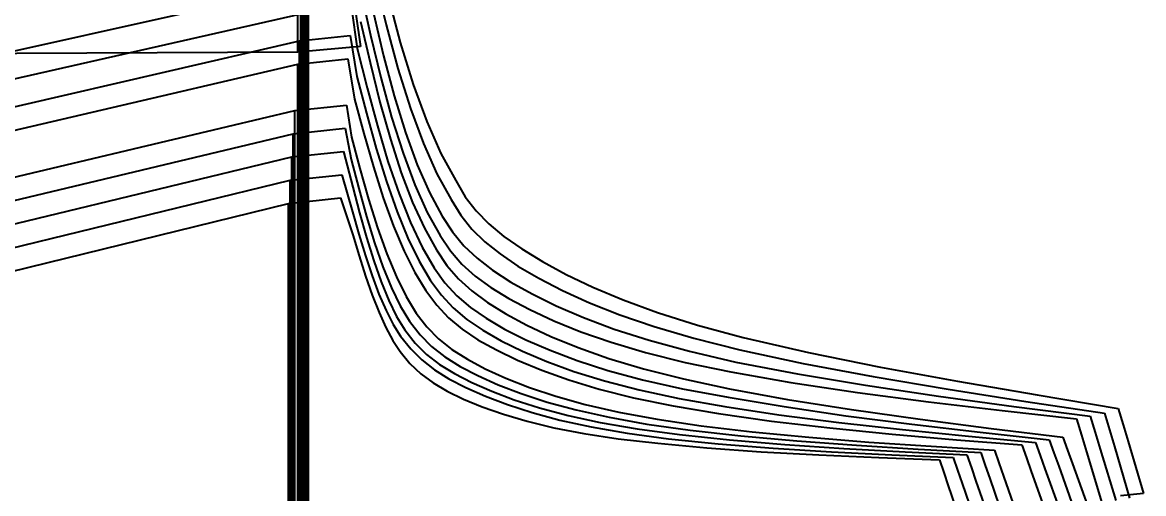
# Model space of a CAD drawing. Extents: x -93.6 to 5.6, y -2 to 41.8.
# Drawn here: x -72.04 to -57.78, y 13.94 to 19.93 of the extents above; entities that cross this region are included whole.
import ezdxf

# ---------------------------------------------------------------- set-up
doc = ezdxf.new("R2010")
doc.units = 0

# ---------------------------------------------------------------- blocks, each defined once
blk = doc.blocks.new('C-S1615WWO206-B_52')
at = {"layer": '1'}
for points in [[(-67.9286, 20.9194), (-67.7419, 19.6217)], [(-67.7419, 19.6217), (-68.5364, 19.5474), (-74.7998, 19.5178), (-76.0332, 19.4341), (-76.1791, 19.4241)]]:
    blk.add_lwpolyline(points, dxfattribs=at)
at = {"layer": '8'}
blk.add_line((-68.5362, 19.5491), (-68.5362, 30.1328), dxfattribs=at)
blk = doc.blocks.new('C-S1615WWO206-F_26')
at = {"layer": '1'}
for points in [[(-75.053, 16.1273), (-73.6144, 16.408), (-68.6555, 17.6269), (-67.9977, 17.6962)], [(-67.9977, 17.6962), (-67.8404, 17.2263), (-67.7597, 16.9594), (-67.6773, 16.7013), (-67.5928, 16.4595), (-67.5061, 16.2403), (-67.4182, 16.0476), (-67.3295, 15.8825), (-67.2391, 15.7438), (-67.112, 15.5905), (-66.9742, 15.46), (-66.8188, 15.3451), (-66.6396, 15.2392), (-66.432, 15.138), (-66.1938, 15.04), (-65.9242, 14.9454), (-65.6224, 14.8559), (-65.2845, 14.7736), (-64.9024, 14.6996), (-64.4649, 14.6349), (-63.9626, 14.5798), (-63.3376, 14.5195), (-62.6478, 14.4692), (-61.9125, 14.4282), (-61.1518, 14.3951), (-60.3813, 14.3665)], [(-60.3813, 14.3665), (-60.3256, 14.2031), (-60.268, 14.0347), (-60.091, 13.5176)]]:
    blk.add_lwpolyline(points, dxfattribs=at)
at = {"layer": '8'}
blk.add_line((-68.6565, 10.0434), (-68.6559, 17.627), dxfattribs=at)
blk = doc.blocks.new('C-S1615WWO206-F_28')
at = {"layer": '1'}
for points in [[(-75.0923, 16.4226), (-73.6405, 16.7028), (-68.6357, 17.9221), (-67.9778, 17.9913)], [(-67.9778, 17.9913), (-67.8424, 17.5202), (-67.7618, 17.2362), (-67.6792, 16.9615), (-67.594, 16.7041), (-67.5062, 16.4705), (-67.4165, 16.2649), (-67.3256, 16.0885), (-67.2323, 15.9401), (-67.1028, 15.776), (-66.9616, 15.6356), (-66.8016, 15.511), (-66.6163, 15.3953), (-66.4012, 15.2838), (-66.1537, 15.1749), (-65.8733, 15.0687), (-65.5589, 14.9672), (-65.2064, 14.8721), (-64.8074, 14.7847), (-64.3502, 14.7055), (-63.8246, 14.6349), (-63.1932, 14.5701), (-62.4965, 14.515), (-61.7535, 14.4692), (-60.9849, 14.431), (-60.2064, 14.3974)], [(-60.2064, 14.3974), (-60.1502, 14.2338), (-60.0921, 14.0653), (-59.914, 13.5475)]]:
    blk.add_lwpolyline(points, dxfattribs=at)
at = {"layer": '8'}
blk.add_line((-68.6366, 10.0434), (-68.6361, 17.9222), dxfattribs=at)
blk = doc.blocks.new('C-S1615WWO206-F_30')
at = {"layer": '1'}
for points in [[(-75.1316, 16.7179), (-73.6667, 16.9975), (-68.6159, 18.2173), (-67.958, 18.2865)], [(-67.958, 18.2865), (-67.8378, 17.8338), (-67.7525, 17.508), (-67.6649, 17.1929), (-67.5738, 16.8974), (-67.4792, 16.629), (-67.3818, 16.3924), (-67.2822, 16.1893), (-67.1794, 16.0178), (-67.0464, 15.8501), (-66.9014, 15.7066), (-66.7373, 15.5795), (-66.5473, 15.4615), (-66.3267, 15.3479), (-66.073, 15.237), (-65.7856, 15.129), (-65.4634, 15.0258), (-65.1022, 14.9294), (-64.6935, 14.8408), (-64.225, 14.761), (-63.6867, 14.69), (-63.0489, 14.6208), (-62.3451, 14.5609), (-61.5945, 14.5102), (-60.818, 14.467), (-60.0313, 14.4284)], [(-60.0313, 14.4284), (-59.9747, 14.2646), (-59.9163, 14.0958), (-59.7369, 13.5774)]]:
    blk.add_lwpolyline(points, dxfattribs=at)
at = {"layer": '8'}
blk.add_line((-68.6168, 10.0434), (-68.6163, 18.2174), dxfattribs=at)
blk = doc.blocks.new('C-S1615WWO206-F_32')
at = {"layer": '1'}
for points in [[(-75.1709, 17.0132), (-73.6928, 17.2924), (-68.5961, 18.5125), (-67.9382, 18.5818)], [(-67.9382, 18.5818), (-67.8593, 18.1822), (-67.7638, 17.8139), (-67.6655, 17.4575), (-67.5634, 17.1234), (-67.4572, 16.8198), (-67.3477, 16.5523), (-67.2357, 16.3225), (-67.12, 16.1284), (-66.9848, 15.9557), (-66.8371, 15.8077), (-66.6697, 15.6764), (-66.4757, 15.5542), (-66.2503, 15.4364), (-65.9911, 15.3211), (-65.6972, 15.2085), (-65.3676, 15.1007), (-64.9981, 14.9995), (-64.5797, 14.9062), (-64.1001, 14.8213), (-63.5488, 14.7451), (-62.9047, 14.6714), (-62.1938, 14.6068), (-61.4355, 14.5511), (-60.651, 14.503), (-59.8563, 14.4594)], [(-59.8563, 14.4594), (-59.7993, 14.2954), (-59.7404, 14.1264), (-59.5598, 13.6073)]]:
    blk.add_lwpolyline(points, dxfattribs=at)
at = {"layer": '8'}
blk.add_line((-68.597, 10.0434), (-68.5965, 18.5126), dxfattribs=at)
blk = doc.blocks.new('C-S1615WWO206-F_34')
at = {"layer": '1'}
for points in [[(-75.2102, 17.3085), (-73.719, 17.5872), (-68.5763, 18.8077), (-67.9185, 18.877)], [(-67.9185, 18.877), (-67.8547, 18.4695), (-67.7481, 18.0682), (-67.6385, 17.6797), (-67.5248, 17.3156), (-67.4068, 16.9849), (-67.2856, 16.6936), (-67.1618, 16.4435), (-67.0342, 16.2324), (-66.8978, 16.0557), (-66.7486, 15.9042), (-66.5792, 15.7694), (-66.3827, 15.6438), (-66.1544, 15.5223), (-65.8915, 15.4032), (-65.5932, 15.2867), (-65.2586, 15.1746), (-64.8835, 15.0691), (-64.4584, 14.9713), (-63.9712, 14.8816), (-63.4108, 14.8002), (-62.7603, 14.722), (-62.0424, 14.6527), (-61.2764, 14.5921), (-60.484, 14.5389), (-59.6812, 14.4903)], [(-59.6812, 14.4903), (-59.6238, 14.3261), (-59.5645, 14.1569), (-59.3827, 13.6372)]]:
    blk.add_lwpolyline(points, dxfattribs=at)
at = {"layer": '8'}
blk.add_line((-68.5773, 10.0434), (-68.5767, 18.8078), dxfattribs=at)
blk = doc.blocks.new('C-S1615WWO206-F_38')
at = {"layer": '1'}
for points in [[(-75.289, 17.8991), (-73.7714, 18.1767), (-68.5369, 19.3981), (-67.9041, 19.4646)], [(-67.9041, 19.4646), (-67.8183, 18.9517), (-67.6995, 18.5148), (-67.5774, 18.0919), (-67.4512, 17.6955), (-67.3205, 17.3355), (-67.1866, 17.0187), (-67.05, 16.7467), (-66.9095, 16.5173), (-66.7722, 16.3313), (-66.621, 16.1709), (-66.4486, 16.0277), (-66.2477, 15.8932), (-66.0138, 15.7624), (-65.744, 15.6332), (-65.4378, 15.5059), (-65.0937, 15.3825), (-64.7075, 15.265), (-64.2695, 15.1542), (-63.7666, 15.0506), (-63.188, 14.9539), (-62.5161, 14.8593), (-61.774, 14.7724), (-60.9823, 14.6935), (-60.1627, 14.6218), (-59.3325, 14.5546)], [(-59.3325, 14.5546), (-59.274, 14.3896), (-59.2137, 14.2194), (-59.0287, 13.697)]]:
    blk.add_lwpolyline(points, dxfattribs=at)
at = {"layer": '8'}
blk.add_line((-68.5379, 10.0434), (-68.5373, 19.3982), dxfattribs=at)
blk = doc.blocks.new('C-S1615WWO206-F_40')
at = {"layer": '1'}
for points in [[(-75.3284, 18.1944), (-73.7976, 18.4714), (-68.5172, 19.6933), (-67.8744, 19.7608)], [(-67.8744, 19.7608), (-67.7873, 19.2391), (-67.6661, 18.7743), (-67.5414, 18.3246), (-67.4118, 17.9029), (-67.277, 17.5198), (-67.1385, 17.1824), (-66.9966, 16.8925), (-66.8501, 16.6477), (-66.7131, 16.4592), (-66.5617, 16.2965), (-66.3888, 16.1507), (-66.1875, 16.0136), (-65.9524, 15.88), (-65.6815, 15.7478), (-65.3736, 15.6172), (-65.0277, 15.4903), (-64.639, 15.369), (-64.1981, 15.2541), (-63.6918, 15.146), (-63.1092, 15.0443), (-62.4209, 14.939), (-61.6606, 14.8407), (-60.8492, 14.7501), (-60.0091, 14.6664), (-59.158, 14.5873)], [(-59.158, 14.5873), (-59.0992, 14.4217), (-59.0384, 14.251), (-58.8517, 13.7269)]]:
    blk.add_lwpolyline(points, dxfattribs=at)
at = {"layer": '8'}
blk.add_line((-68.5181, 10.0434), (-68.5176, 19.6934), dxfattribs=at)
blk = doc.blocks.new('C-S1615WWO206-F_42')
at = {"layer": '1'}
for points in [[(-75.4465, 18.5388), (-73.8851, 18.8148), (-68.4975, 20.0377), (-67.8562, 20.1049)], [(-67.8562, 20.1049), (-67.7816, 19.5953), (-67.6561, 19.0959), (-67.5269, 18.6124), (-67.3924, 18.1589), (-67.2517, 17.7469), (-67.1065, 17.3838), (-66.9573, 17.0715), (-66.8029, 16.8076), (-66.667, 16.6171), (-66.5168, 16.4524), (-66.3447, 16.3044), (-66.1439, 16.165), (-65.9095, 16.0287), (-65.6388, 15.8934), (-65.3312, 15.7594), (-64.9853, 15.6287), (-64.5963, 15.5032), (-64.1552, 15.3837), (-63.6482, 15.2703), (-63.0646, 15.1627), (-62.3543, 15.0418), (-61.5693, 14.927), (-60.7312, 14.8192), (-59.8637, 14.7181), (-58.9844, 14.6215)], [(-58.9844, 14.6215), (-58.9249, 14.4551), (-58.8633, 14.2836), (-58.6747, 13.7568)]]:
    blk.add_lwpolyline(points, dxfattribs=at)
at = {"layer": '8'}
blk.add_line((-68.4984, 10.0434), (-68.4979, 20.0378), dxfattribs=at)
blk = doc.blocks.new('C-S1615WWO206-F_44')
at = {"layer": '1'}
for points in [[(-75.5646, 18.8834), (-73.9725, 19.1582), (-68.4778, 20.3821), (-67.8253, 20.4504)], [(-67.7413, 19.9374), (-67.6198, 19.4181), (-67.4939, 18.9151), (-67.3618, 18.4433), (-67.223, 18.0142), (-67.0786, 17.6356), (-66.9292, 17.3096), (-66.7734, 17.0337), (-66.642, 16.8378), (-66.4951, 16.6675), (-66.3258, 16.5134), (-66.1275, 16.3671), (-65.895, 16.2229), (-65.6258, 16.0788), (-65.3193, 15.935), (-64.9743, 15.7933), (-64.5859, 15.6557), (-64.1443, 15.5226), (-63.6364, 15.3939), (-63.051, 15.2687), (-62.3132, 15.134), (-61.4975, 15.0046), (-60.6264, 14.8818), (-59.7246, 14.7657), (-58.8106, 14.6541)], [(-58.8106, 14.6541), (-58.7504, 14.4872), (-58.6883, 14.3151), (-58.4978, 13.7867)]]:
    blk.add_lwpolyline(points, dxfattribs=at)
at = {"layer": '8'}
blk.add_line((-68.4787, 10.0434), (-68.4782, 20.3822), dxfattribs=at)
blk = doc.blocks.new('C-S1615WWO206-F_46')
at = {"layer": '1'}
for points in [[(-67.7383, 20.3209), (-67.6127, 19.7661), (-67.4824, 19.2287), (-67.3454, 18.7244), (-67.2007, 18.2657), (-67.0496, 17.8608), (-66.8929, 17.5121), (-66.729, 17.2165), (-66.5979, 17.023), (-66.4518, 16.8548), (-66.2834, 16.7028), (-66.0861, 16.5587), (-65.8552, 16.4168), (-65.588, 16.2751), (-65.2838, 16.1338), (-64.9413, 15.9949), (-64.5558, 15.8601), (-64.1178, 15.7301), (-63.6141, 15.6046), (-63.0335, 15.483), (-62.2682, 15.3502), (-61.4224, 15.2236), (-60.5193, 15.1043), (-59.5843, 14.9923), (-58.6368, 14.885)], [(-58.6368, 14.885), (-58.5752, 14.6795), (-58.5117, 14.4677), (-58.3167, 13.8173)]]:
    blk.add_lwpolyline(points, dxfattribs=at)
at = {"layer": '8'}
blk.add_line((-68.4618, 10.0434), (-68.4613, 20.7758), dxfattribs=at)
blk = doc.blocks.new('C-S1615WWO206-F_48')
at = {"layer": '1'}
for points in [[(-67.5755, 20.0469), (-67.4481, 19.5029), (-67.3137, 18.9922), (-67.1711, 18.5277), (-67.0216, 18.1172), (-66.8661, 17.7636), (-66.7028, 17.4637), (-66.5735, 17.2631), (-66.4282, 17.0879), (-66.2598, 16.9288), (-66.0618, 16.7771), (-65.8293, 16.6268), (-65.5598, 16.476), (-65.2525, 16.3246), (-64.906, 16.1748), (-64.5156, 16.0282), (-64.0714, 15.8853), (-63.56, 15.7454), (-62.9701, 15.6077), (-62.186, 15.4583), (-61.3191, 15.314), (-60.3932, 15.1763), (-59.4345, 15.0454), (-58.4627, 14.9192)], [(-58.4627, 14.9192), (-58.4006, 14.7129), (-58.3364, 14.5003), (-58.1396, 13.8472)]]:
    blk.add_lwpolyline(points, dxfattribs=at)
at = {"layer": '8'}
blk.add_line((-68.442, 10.0434), (-68.4415, 21.1696), dxfattribs=at)
blk = doc.blocks.new('C-S1615WWO206-F_50')
at = {"layer": '1'}
for points in [[(-67.5583, 20.4892), (-67.416, 19.8967), (-67.2662, 19.3407), (-67.1077, 18.8348), (-66.9421, 18.3881), (-66.7703, 18.0035), (-66.5903, 17.6774), (-66.4657, 17.4755), (-66.3248, 17.2989), (-66.1607, 17.1377), (-65.9669, 16.9834), (-65.7389, 16.8297), (-65.4742, 16.6749), (-65.172, 16.5187), (-64.8309, 16.3634), (-64.446, 16.2103), (-64.0078, 16.06), (-63.5027, 15.9114), (-62.9196, 15.7635), (-62.1134, 15.5927), (-61.2216, 15.4253), (-60.2688, 15.2635), (-59.2819, 15.108), (-58.2815, 14.9571)], [(-58.2815, 14.9571), (-58.2201, 14.7493), (-58.1567, 14.5352), (-57.9621, 13.8775)]]:
    blk.add_lwpolyline(points, dxfattribs=at)
at = {"layer": '8'}
blk.add_line((-68.4226, 10.0434), (-68.4221, 21.6125), dxfattribs=at)
blk = doc.blocks.new('C-S1615WWO206-F_52')
at = {"layer": '1'}
for points in [[(-67.3916, 20.2565), (-67.2361, 19.6703), (-67.0714, 19.1369), (-66.8989, 18.6658), (-66.7195, 18.26), (-66.5312, 17.9159), (-66.4097, 17.7105), (-66.2715, 17.53), (-66.1094, 17.3646), (-65.9174, 17.2056), (-65.6911, 17.0466), (-65.4277, 16.8856), (-65.1266, 16.7227), (-64.7864, 16.5598), (-64.402, 16.3985), (-63.964, 16.2387), (-63.4586, 16.0793), (-62.8749, 15.9193), (-62.0468, 15.7314), (-61.1306, 15.5459), (-60.1514, 15.3652), (-59.137, 15.1906), (-58.1086, 15.0204)], [(-58.1086, 15.0204), (-58.0464, 14.812), (-57.9822, 14.5971), (-57.785, 13.9373)], [(-57.785, 13.9373), (-58.078, 13.9082)]]:
    blk.add_lwpolyline(points, dxfattribs=at)
at = {"layer": '8'}
blk.add_line((-68.4028, 10.0434), (-68.4023, 22.0554), dxfattribs=at)

msp = doc.modelspace()

# ---------------------------------------------------------------- block references
at = {"layer": '1'}
for name in ['C-S1615WWO206-B_52', 'C-S1615WWO206-F_52', 'C-S1615WWO206-F_50', 'C-S1615WWO206-F_48', 'C-S1615WWO206-F_46', 'C-S1615WWO206-F_44', 'C-S1615WWO206-F_42', 'C-S1615WWO206-F_40', 'C-S1615WWO206-F_38', 'C-S1615WWO206-F_34', 'C-S1615WWO206-F_32', 'C-S1615WWO206-F_30', 'C-S1615WWO206-F_28', 'C-S1615WWO206-F_26']:
    msp.add_blockref(name, (0, 0), dxfattribs=at)

doc.saveas('drawing.dxf')
